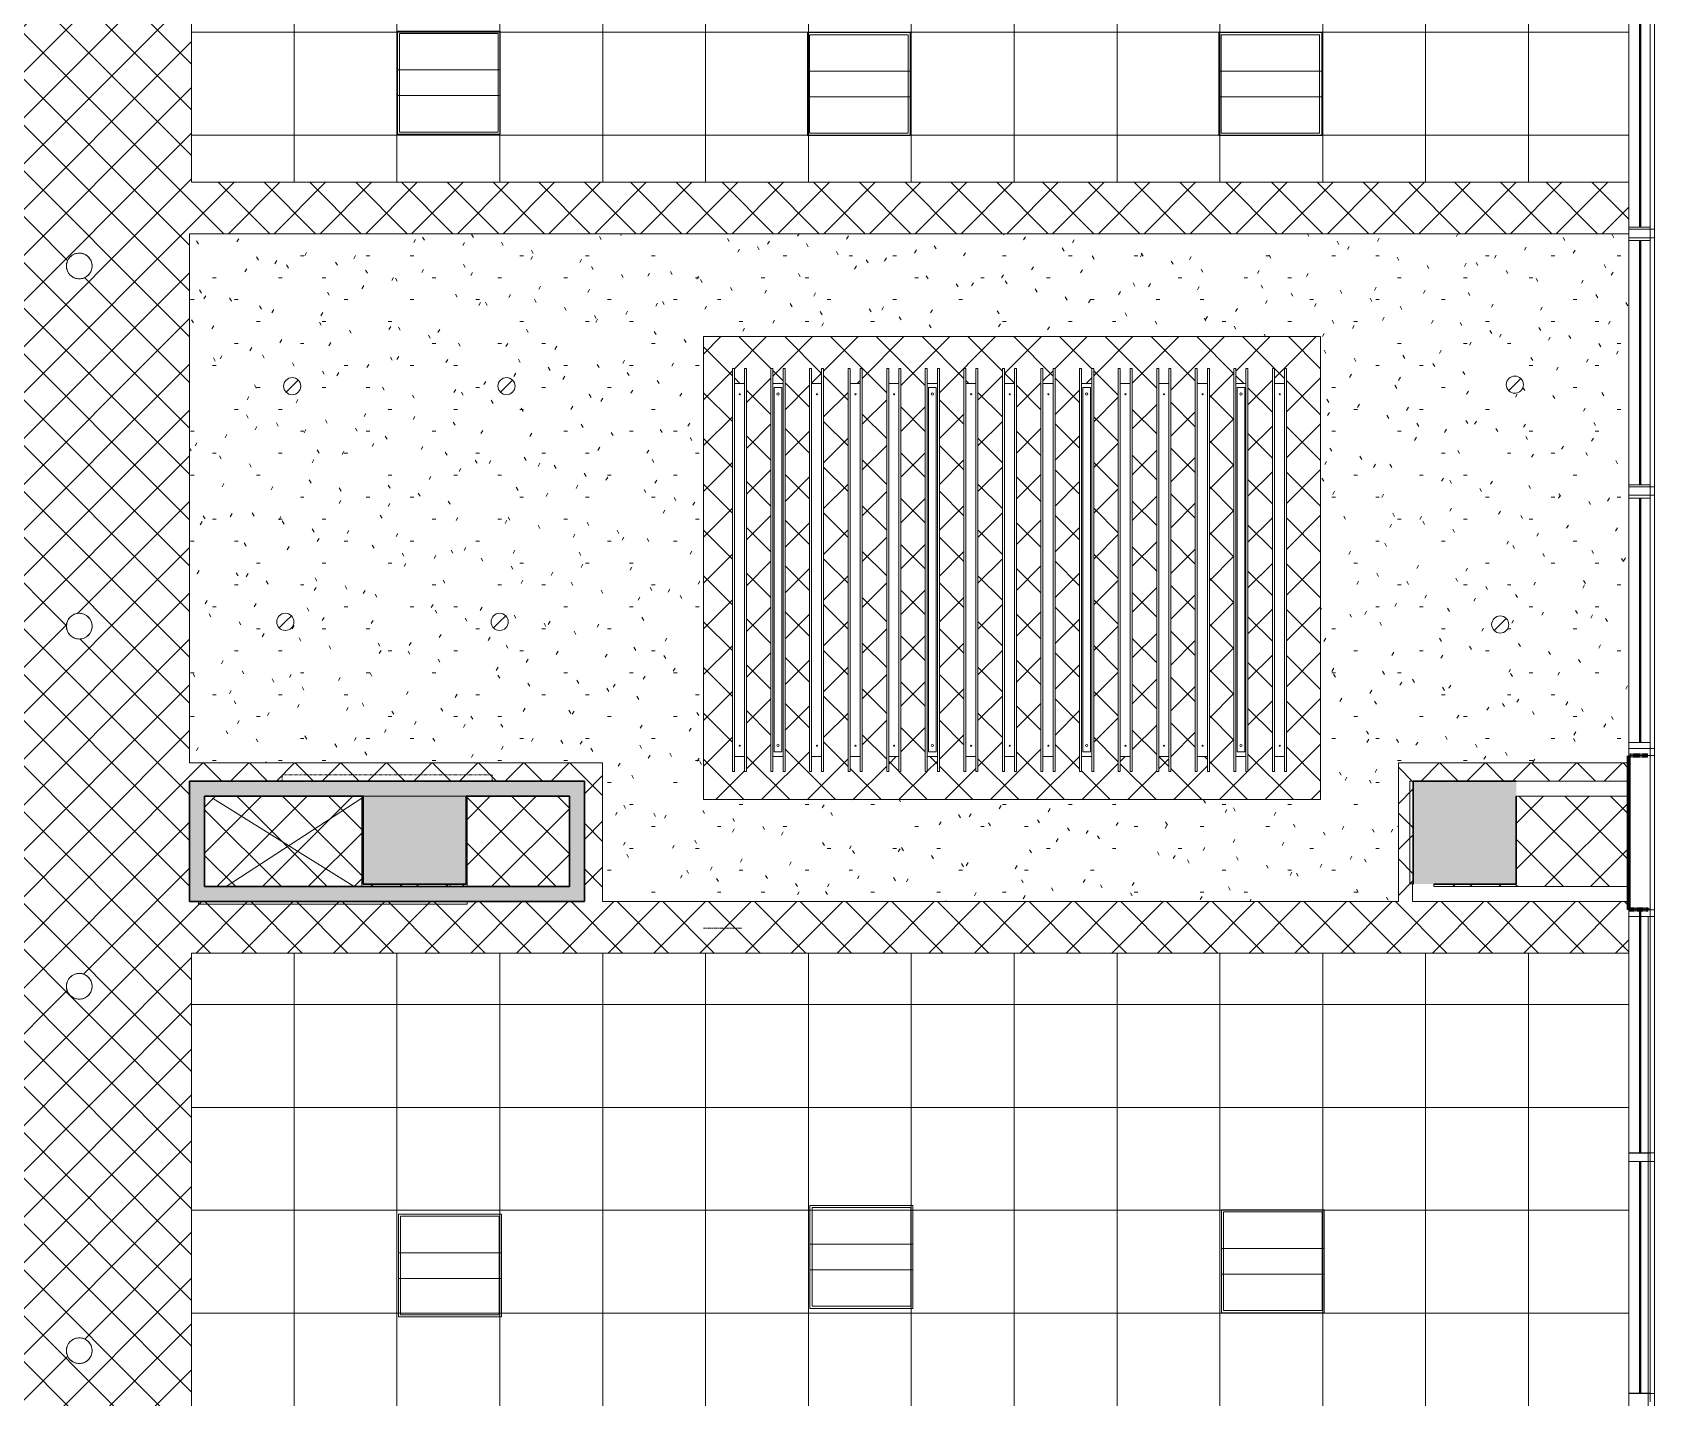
# Model space of a CAD drawing. Header units: inches. Extents: x 1220 to 2139, y 655 to 1865.
# Drawn here: x 1760.2 to 2138.7, y 1075.1 to 1393.5 of the extents above; entities that cross this region are included whole.
import ezdxf

# ---------------------------------------------------------------- set-up
doc = ezdxf.new("R2010")
doc.units = ezdxf.units.IN
doc.header["$MEASUREMENT"] = 0
for name, pattern in [('Dash', [0.25, 0.125, -0.125]), ('Dash 1_16_', [0.125, 0.0625, -0.0625]), ('IMPORT-Dash 1_8_ _2_', [0.3, 0.1875, -0.1125]), ('IMPORT-Double Dash 3_8_', [1, 0.375, -0.125, 0.125, -0.125, 0.125, -0.125])]:
    doc.linetypes.add(name, pattern=pattern)
for name, color, linetype, lineweight in [('A-CLNG', 13, 'Continuous', 18), ('A-CLNG-PATT', 13, 'Continuous', 18), ('A-DETL', 90, 'Continuous', 9), ('A-DETL-GENF', 92, 'Continuous', 9), ('A-GLAZ', 151, 'Continuous', 18), ('A-WALL', 113, 'Continuous', 9), ('A-WALL-PATT', 111, 'Continuous', 18), ('basebuilding_dwg', 8, 'Continuous', 9), ('E-LITE-EQPM', 33, 'Continuous', 9), ('I-WALL', 2, 'Continuous', 18), ('Q-SPCQ', 91, 'Continuous', 9), ('Q-SPCQ-HDLN', 91, 'Dash', 9), ('S-COLS', 7, 'Continuous', 9)]:
    doc.layers.add(name, color=color, linetype=linetype, lineweight=lineweight)

# ---------------------------------------------------------------- blocks, each defined once
blk = doc.blocks.new('basebuilding_dwg_Concrete-Rectangular-Column - 2_ X 2_-2452982-GROSS BLDG AREA - LEVEL 6-4771484-FIRST FLOOR RCP')
at = {"layer": 'S-COLS', "flags": 128}
blk.add_lwpolyline([(12, 12), (-12, 12), (-12, -12), (-11.22, -12)], dxfattribs=at)
blk = doc.blocks.new('basebuilding_dwg-4266169-FIRST FLOOR RCP')
at = {"lineweight": 9}
for p, q in [((2132.67, 1829.36), (2132.67, 696.9)), ((2132.66, 1347.66), (2138.66, 1347.66)), ((2132.66, 1345.66), (2138.66, 1345.66)), ((2132.66, 1287.58), (2138.66, 1287.58)), ((2132.66, 1285.58), (2138.66, 1285.58)), ((2132.66, 1224.87), (2138.66, 1224.87)), ((1837.09, 1218.92), (1837.09, 1218.88)), ((1861.61, 1218.9), (1837.61, 1218.9)), ((1835.26, 1194.28), (1802.24, 1214.92)), ((1837.09, 1214.92), (1805.41, 1194.28)), ((1837.09, 1215.38), (1837.09, 1194.28)), ((1861.61, 1194.9), (1861.61, 1215.38)), ((1861.67, 1194.28), (1861.67, 1215.38)), ((1857.67, 1194.88), (1857.67, 1194.28)), ((1861.39, 1194.9), (1861.61, 1194.9)), ((1861.67, 1190.17), (1861.67, 1190.78)), ((2132.66, 1188.87), (2138.66, 1188.87)), ((2132.66, 1187.31), (2138.66, 1187.31)), ((2137.16, 1187.31), (2137.16, 794.5)), ((2138.66, 1132.19), (2132.66, 1132.19)), ((2138.66, 1130.19), (2132.66, 1130.19)), ((2138.66, 1076.08), (2132.66, 1076.08))]:
    blk.add_line(p, q, dxfattribs=at)
at = {"color": 10, "linetype": 'IMPORT-Dash 1_8_ _2_', "lineweight": 106}
blk.add_line((2132.68, 1224.92), (2137.17, 1224.92), dxfattribs=at)
at = {"lineweight": 9, "flags": 128}
for points in [[(2032.67, 1865.36), (2138.67, 1865.36), (2138.67, 1767.23), (2138.67, 1226.48)], [(2132.66, 756.87), (2138.66, 756.87), (2138.66, 794.5), (2138.66, 1187.31), (2138.66, 1226.5), (2132.66, 1226.5)], [(1798.96, 1190.78), (1798.96, 1190.17), (1861.67, 1190.17)]]:
    blk.add_lwpolyline(points, dxfattribs=at)
at = {"color": 10, "linetype": 'IMPORT-Dash 1_8_ _2_', "lineweight": 106, "flags": 128}
for points in [[(2137.17, 1188.92), (2132.67, 1188.92), (2132.67, 1224.87)], [(2137.17, 1188.87), (2132.67, 1188.87), (2132.67, 1224.87), (2137.17, 1224.87)]]:
    blk.add_lwpolyline(points, dxfattribs=at)
blk.add_blockref('basebuilding_dwg_Concrete-Rectangular-Column - 2_ X 2_-2452982-GROSS BLDG AREA - LEVEL 6-4771484-FIRST FLOOR RCP', (2093.61, 1206.9))
blk = doc.blocks.new('Frameless opening with glazing - 58_ x 84_-4768084-FIRST FLOOR RCP')
at = {"layer": 'A-GLAZ', "lineweight": 40}
blk.add_line((-30, 0.125), (27, 0.125), dxfattribs=at)
blk = doc.blocks.new('Frameless opening with glazing - 58_ x 84_ 2-4768495-FIRST FLOOR RCP')
at = {"layer": 'A-GLAZ', "lineweight": 40}
blk.add_line((-28.5, 0.125), (25.5, 0.125), dxfattribs=at)
blk = doc.blocks.new('Kirei - H-Baffle - Kirei USA - H-Baffle - 94_-4964525-FIRST FLOOR RCP')
at = {"layer": 'Q-SPCQ'}
for p, q in [((47, 1.72), (-47, 1.72)), ((-47, 1.72), (-47, 1.25)), ((-47, 1.25), (47, 1.25)), ((-43.5, 1.25), (-43.5, -1.11)), ((43.5, -1.11), (43.5, 1.25)), ((47, 1.72), (47, 1.25)), ((47, -1.11), (-47, -1.11)), ((-47, -1.11), (-47, -1.58)), ((-47, -1.58), (47, -1.58)), ((47, -1.11), (47, -1.58))]:
    blk.add_line(p, q, dxfattribs=at)
for centre, start, end in [((-41, 0), 0, 180), ((41, 0), 0, 180), ((-41, 0), 180, 360), ((41, 0), 180, 360)]:
    blk.add_arc(centre, 0.125, start, end, dxfattribs=at)
blk = doc.blocks.new('Kirei - H-Baffle - Kirei USA - H-Baffle - 94_-V1-FIRST FLOOR RCP')
at = {"layer": 'Q-SPCQ'}
for p, q in [((47, 1.72), (-47, 1.72)), ((-47, 1.72), (-47, 1.25)), ((-47, 1.25), (47, 1.25)), ((-43.5, 1.25), (-43.5, -1.11)), ((43.5, -1.11), (43.5, 1.25)), ((47, 1.72), (47, 1.25)), ((47, -1.11), (-47, -1.11)), ((-47, -1.11), (-47, -1.58)), ((-47, -1.58), (47, -1.58)), ((47, -1.11), (47, -1.58))]:
    blk.add_line(p, q, dxfattribs=at)
blk = doc.blocks.new('L-Pendant-Axis-Sculpt-Direct_Indirect - SCDI-F-7-4970395-FIRST FLOOR RCP')
at = {"layer": 'A-DETL-GENF'}
for p, q in [((-42.5, -0.875), (-42.5, 0.875)), ((-42.5, 0.875), (42.5, 0.875)), ((42.5, 0.875), (-42.5, 0.875)), ((-42.5, 0.875), (-42.5, -0.875)), ((42.5, 0.875), (42.5, -0.875)), ((42.5, -0.875), (42.5, 0.875)), ((42.5, -0.875), (-42.5, -0.875)), ((-42.5, -0.875), (42.5, -0.875))]:
    blk.add_line(p, q, dxfattribs=at)
for centre in [(-41, 0), (41, 0)]:
    blk.add_circle(centre, 0.25, dxfattribs=at)
blk = doc.blocks.new('Can_Pendant_1834 _1_ - Can_Pendant_1834 _1_-5003356-FIRST FLOOR RCP')
at = {"layer": 'E-LITE-EQPM'}
for centre, start, end in [((0, 0), 0, 180), ((0, 0), 180, 360), ((0.02, 0), 161.6955, 174.8571), ((0.02, 0), 139.36, 153.567), ((0.02, 0), 115.948, 132.0868), ((0.02, 0), 91.023, 109.6857), ((0.02, 0), 69.6284, 90), ((0.02, 0), 23.5097, 66.0053), ((0.02, 0), 0, 21.7528), ((0.02, 0), 338.2472, 360), ((0.02, 0), 185.1429, 198.3045), ((0.02, 0), 206.433, 220.64), ((0.02, 0), 227.9132, 244.052), ((0.02, 0), 250.3143, 268.977), ((0.02, 0), 270, 290.3716), ((0.02, 0), 293.9947, 336.4903)]:
    blk.add_arc(centre, 3, start, end, dxfattribs=at)
blk = doc.blocks.new('Can_Pendant_1834 _1_ - Can_Pendant_1834 _1_-V2-FIRST FLOOR RCP')
at = {"layer": 'E-LITE-EQPM'}
for centre, start, end in [((0, 0), 0, 180), ((0, 0), 180, 360), ((0.02, 0), 161.6955, 174.8571), ((0.02, 0), 139.36, 153.567), ((0.02, 0), 115.948, 132.0868), ((0.02, 0), 91.023, 109.6857), ((0.02, 0), 69.6284, 90), ((0.02, 0), 23.5097, 66.0053), ((0.02, 0), 0, 21.7528), ((0.02, 0), 338.2472, 360), ((0.02, 0), 185.1774, 198.3045), ((0.02, 0), 206.433, 220.64), ((0.02, 0), 227.9132, 244.052), ((0.02, 0), 250.3143, 268.977), ((0.02, 0), 270, 290.3716), ((0.02, 0), 293.9947, 336.4903)]:
    blk.add_arc(centre, 3, start, end, dxfattribs=at)
blk = doc.blocks.new('Downlight - Recessed Can - 4_ Incandescent - 120V-5010739-FIRST FLOOR RCP')
at = {"layer": 'E-LITE-EQPM'}
for q in [(-1.41, -1.41), (1.41, 1.41)]:
    blk.add_line((0, 0), q, dxfattribs=at)
for start, end in [(360, 180), (0, 180), (180, 360), (180, 360)]:
    blk.add_arc((0, 0), 2, start, end, dxfattribs=at)
blk = doc.blocks.new('A-Flat_Screen_TV-generic - A-Flat_Screen_TV-generic-4364414-FIRST FLOOR RCP')
at = {"layer": 'Q-SPCQ-HDLN'}
for p, q in [((-24.5, 3.25), (-24.5, 1.75)), ((24.5, 3.25), (-24.5, 3.25)), ((24.5, 1.75), (24.5, 3.25))]:
    blk.add_line(p, q, dxfattribs=at)
blk = doc.blocks.new('L-Ceiling Light - Linear Box - 2_x2_-4852770-FIRST FLOOR RCP')
at = {"layer": 'E-LITE-EQPM'}
for p, q in [((-12, -12), (-12, 12)), ((-12, 12), (12, 12)), ((-12, -12), (-12, 12)), ((-12, 12), (12, 12)), ((-11.5, -11.5), (-11.5, 11.5)), ((-11.5, 11.5), (11.5, 11.5)), ((11.5, 11.5), (-11.5, 11.5)), ((-11.5, 11.5), (-11.5, -11.5)), ((11.5, 11.5), (11.5, -11.5)), ((11.5, -11.5), (11.5, 11.5)), ((12, 12), (12, -12)), ((12, 12), (12, -12)), ((-12, 3), (12, 3)), ((-12, -3), (12, -3)), ((12, -12), (-12, -12)), ((12, -12), (-12, -12)), ((11.5, -11.5), (-11.5, -11.5)), ((-11.5, -11.5), (11.5, -11.5))]:
    blk.add_line(p, q, dxfattribs=at)

msp = doc.modelspace()

# ---------------------------------------------------------------- hatches: boundary and pattern name
at = {"layer": 'A-CLNG-PATT'}
h = msp.add_hatch(dxfattribs=at)
h.set_pattern_fill('FP_1', color=256, style=0, pattern_type=2)
h.set_pattern_definition([(45, (0, 0), (-5.341485, 5.341485), []), (135, (0, 0), (-5.341485, -5.341485), [])])
h.paths.add_polyline_path([(1697.61, 696.9), (1796.74, 696.9), (1796.74, 762.08), (1796.87, 762.08), (1796.87, 788.58), (1846.49, 788.58), (1846.49, 848.08), (1798.62, 848.08), (1798.62, 851.58), (2132.67, 851.58), (2132.67, 863.58), (1797.36, 863.58), (1797.36, 1178.78), (2132.67, 1178.78), (2132.67, 1190.78), (2082.17, 1190.78), (2082.17, 1194.88), (2082.39, 1194.88), (2082.39, 1218.88), (2132.67, 1218.88), (2132.67, 1223.13), (2078.92, 1223.13), (2078.92, 1190.78), (1893.24, 1190.78), (1893.24, 1223.13), (1796.87, 1223.13), (1796.87, 1346.58), (2132.67, 1346.58), (2132.67, 1358.58), (1797.36, 1358.58), (1797.36, 1695.15), (2132.67, 1695.15), (2132.67, 1705.65), (2099.17, 1705.65), (2099.17, 1707.15), (1861.89, 1707.15), (1861.89, 1706.15), (1848.89, 1706.15), (1848.89, 1707.15), (1743.11, 1707.15), (1743.11, 1283.69), (1383.36, 1283.69), (1383.36, 1231.38), (1752.3, 1231.38), (1752.3, 1103.15), (1743.3, 1103.15), (1743.3, 761.15), (1618.67, 761.15), (1618.67, 696.9), (1667.75, 696.9)], flags=0)
h.paths.add_polyline_path([(1855.84, 696.9), (1858.49, 696.9), (1858.49, 758.58), (1800.24, 758.58), (1800.24, 696.9), (1846.87, 696.9)], flags=0)
h.paths.add_polyline_path([(2132.67, 696.9), (2132.67, 848.08), (2132.37, 848.08), (2132.37, 696.9)], flags=0)
h.paths.add_polyline_path([(1771.14, 725.46), (1771.11, 725.47), (1770.39, 725.56), (1770.16, 725.66), (1770, 725.69), (1769.86, 725.78), (1769.66, 725.86), (1769.02, 726.34), (1768.9, 726.52), (1768.56, 726.96), (1768.49, 727.13), (1768.37, 727.31), (1768.33, 727.52), (1768.26, 727.68), (1768.16, 728.55), (1768.2, 728.73), (1768.26, 729.24), (1768.33, 729.4), (1768.37, 729.61), (1768.49, 729.79), (1768.56, 729.96), (1769.05, 730.6), (1769.16, 730.67), (1769.66, 731.06), (1769.86, 731.14), (1770, 731.23), (1770.16, 731.26), (1770.39, 731.36), (1771.16, 731.46), (1771.94, 731.36), (1772.66, 731.06), (1773.28, 730.58), (1773.76, 729.96), (1774.06, 729.24), (1774.16, 728.46), (1774.06, 727.68), (1773.76, 726.96), (1773.27, 726.33), (1772.66, 725.86), (1771.94, 725.56), (1771.15, 725.46)], flags=0)
h.paths.add_polyline_path([(1823.93, 725.46), (1823.15, 725.56), (1822.93, 725.66), (1822.76, 725.69), (1822.62, 725.78), (1822.43, 725.86), (1821.79, 726.34), (1821.67, 726.52), (1821.33, 726.96), (1821.26, 727.13), (1821.14, 727.31), (1821.1, 727.52), (1821.03, 727.68), (1820.93, 728.55), (1820.96, 728.73), (1821.03, 729.24), (1821.1, 729.4), (1821.14, 729.61), (1821.26, 729.79), (1821.33, 729.96), (1821.81, 730.6), (1821.93, 730.67), (1822.43, 731.06), (1822.62, 731.14), (1822.76, 731.23), (1822.93, 731.26), (1823.15, 731.36), (1823.93, 731.46), (1824.71, 731.36), (1825.43, 731.06), (1826.05, 730.58), (1826.53, 729.96), (1826.83, 729.24), (1826.93, 728.46), (1826.83, 727.68), (1826.53, 726.96), (1826.03, 726.33), (1825.43, 725.86), (1824.71, 725.56), (1824.48, 725.53)], flags=0)
h.paths.add_polyline_path([(1675.76, 725.46), (1674.99, 725.56), (1674.76, 725.66), (1674.56, 725.71), (1674.46, 725.78), (1674.26, 725.86), (1673.62, 726.34), (1673.5, 726.52), (1673.16, 726.96), (1673.09, 727.13), (1672.97, 727.31), (1672.93, 727.52), (1672.86, 727.68), (1672.76, 728.55), (1672.8, 728.73), (1672.86, 729.24), (1672.93, 729.4), (1672.97, 729.61), (1673.09, 729.79), (1673.16, 729.96), (1673.65, 730.6), (1673.76, 730.67), (1674.26, 731.06), (1674.46, 731.14), (1674.6, 731.23), (1674.76, 731.26), (1674.99, 731.36), (1675.76, 731.46), (1676.54, 731.36), (1677.26, 731.06), (1677.88, 730.58), (1678.36, 729.96), (1678.66, 729.24), (1678.76, 728.46), (1678.66, 727.68), (1678.36, 726.96), (1677.87, 726.33), (1677.26, 725.86), (1676.54, 725.56)], flags=0)
h.paths.add_polyline_path([(1825.16, 817.46), (1824.39, 817.56), (1824.16, 817.66), (1824, 817.69), (1823.86, 817.78), (1823.66, 817.86), (1823.02, 818.34), (1822.9, 818.52), (1822.56, 818.96), (1822.49, 819.13), (1822.37, 819.31), (1822.33, 819.52), (1822.26, 819.68), (1822.16, 820.55), (1822.2, 820.73), (1822.26, 821.24), (1822.33, 821.4), (1822.38, 821.62), (1822.49, 821.79), (1822.56, 821.96), (1823.05, 822.6), (1823.16, 822.67), (1823.66, 823.06), (1823.86, 823.14), (1824, 823.23), (1824.16, 823.26), (1824.39, 823.36), (1825.16, 823.46), (1825.94, 823.36), (1826.66, 823.06), (1827.28, 822.58), (1827.76, 821.96), (1828.06, 821.24), (1828.16, 820.46), (1828.06, 819.68), (1827.76, 818.96), (1827.27, 818.33), (1826.66, 817.86), (1825.94, 817.56)], flags=0)
h.paths.add_polyline_path([(1771.14, 817.46), (1771.11, 817.47), (1770.39, 817.56), (1770.16, 817.66), (1770, 817.69), (1769.86, 817.78), (1769.66, 817.86), (1769.02, 818.34), (1768.9, 818.52), (1768.56, 818.96), (1768.49, 819.13), (1768.37, 819.31), (1768.33, 819.52), (1768.26, 819.68), (1768.16, 820.55), (1768.2, 820.73), (1768.26, 821.24), (1768.33, 821.4), (1768.38, 821.62), (1768.49, 821.79), (1768.56, 821.96), (1769.05, 822.6), (1769.16, 822.67), (1769.66, 823.06), (1769.86, 823.14), (1770, 823.23), (1770.16, 823.26), (1770.39, 823.36), (1771.16, 823.46), (1771.94, 823.36), (1772.66, 823.06), (1773.28, 822.58), (1773.76, 821.96), (1774.06, 821.24), (1774.16, 820.46), (1774.06, 819.68), (1773.76, 818.96), (1773.27, 818.33), (1772.66, 817.86), (1771.94, 817.56), (1771.15, 817.46)], flags=0)
h.paths.add_polyline_path([(1771.16, 913.46), (1770.39, 913.56), (1770.16, 913.66), (1770, 913.69), (1769.86, 913.78), (1769.66, 913.86), (1769.02, 914.34), (1768.9, 914.52), (1768.56, 914.96), (1768.49, 915.13), (1768.37, 915.31), (1768.33, 915.52), (1768.26, 915.68), (1768.16, 916.55), (1768.2, 916.73), (1768.26, 917.24), (1768.33, 917.4), (1768.37, 917.61), (1768.49, 917.79), (1768.56, 917.96), (1769.05, 918.6), (1769.16, 918.67), (1769.66, 919.06), (1769.86, 919.14), (1770, 919.23), (1770.16, 919.26), (1770.39, 919.36), (1771.21, 919.45), (1771.94, 919.36), (1772.66, 919.06), (1773.28, 918.58), (1773.76, 917.96), (1774.06, 917.24), (1774.16, 916.46), (1774.06, 915.68), (1773.76, 914.96), (1773.27, 914.33), (1772.66, 913.86), (1771.94, 913.56)], flags=0)
h.paths.add_polyline_path([(1771.14, 999.04), (1771.11, 999.04), (1770.39, 999.14), (1770.16, 999.23), (1770, 999.26), (1769.86, 999.36), (1769.66, 999.44), (1769.02, 999.91), (1768.9, 1000.09), (1768.56, 1000.54), (1768.49, 1000.71), (1768.37, 1000.89), (1768.33, 1001.1), (1768.26, 1001.26), (1768.16, 1002.13), (1768.2, 1002.3), (1768.26, 1002.81), (1768.33, 1002.97), (1768.37, 1003.18), (1768.49, 1003.36), (1768.56, 1003.54), (1769.05, 1004.17), (1769.16, 1004.25), (1769.66, 1004.63), (1769.86, 1004.71), (1770, 1004.81), (1770.16, 1004.84), (1770.39, 1004.93), (1771.16, 1005.04), (1771.94, 1004.93), (1772.66, 1004.63), (1773.28, 1004.16), (1773.76, 1003.54), (1774.06, 1002.81), (1774.16, 1002.04), (1774.06, 1001.26), (1773.76, 1000.54), (1773.27, 999.9), (1772.66, 999.44), (1771.94, 999.14), (1771.15, 999.04)], flags=0)
h.paths.add_polyline_path([(1771.16, 1083.04), (1770.39, 1083.14), (1770.16, 1083.23), (1770, 1083.26), (1769.86, 1083.36), (1769.66, 1083.44), (1769.02, 1083.91), (1768.9, 1084.09), (1768.56, 1084.54), (1768.49, 1084.71), (1768.37, 1084.89), (1768.33, 1085.1), (1768.26, 1085.26), (1768.16, 1086.13), (1768.2, 1086.3), (1768.26, 1086.81), (1768.33, 1086.97), (1768.37, 1087.18), (1768.49, 1087.36), (1768.56, 1087.54), (1769.05, 1088.17), (1769.16, 1088.25), (1769.66, 1088.63), (1769.86, 1088.71), (1770, 1088.81), (1770.16, 1088.84), (1770.39, 1088.93), (1771.16, 1089.04), (1771.94, 1088.93), (1772.66, 1088.63), (1773.28, 1088.16), (1773.76, 1087.54), (1774.06, 1086.81), (1774.16, 1086.04), (1774.06, 1085.26), (1773.76, 1084.54), (1773.27, 1083.9), (1772.66, 1083.44), (1771.94, 1083.14)], flags=0)
h.paths.add_polyline_path([(1665.62, 1103.65), (1738.67, 1103.65), (1738.67, 1103.71), (1618.67, 1103.71), (1618.67, 1103.65), (1665.21, 1103.65)], flags=0)
h.paths.add_polyline_path([(1771.14, 1168.04), (1771.11, 1168.04), (1770.39, 1168.14), (1770.16, 1168.23), (1770, 1168.26), (1769.86, 1168.36), (1769.66, 1168.44), (1769.02, 1168.91), (1768.9, 1169.09), (1768.56, 1169.54), (1768.49, 1169.71), (1768.37, 1169.89), (1768.33, 1170.1), (1768.26, 1170.26), (1768.16, 1171.13), (1768.2, 1171.3), (1768.26, 1171.81), (1768.33, 1171.97), (1768.37, 1172.18), (1768.49, 1172.36), (1768.56, 1172.54), (1769.05, 1173.17), (1769.16, 1173.25), (1769.66, 1173.63), (1769.86, 1173.71), (1770.04, 1173.82), (1770.16, 1173.84), (1770.39, 1173.93), (1771.16, 1174.04), (1771.94, 1173.93), (1772.66, 1173.63), (1773.28, 1173.16), (1773.76, 1172.54), (1774.06, 1171.81), (1774.16, 1171.04), (1774.06, 1170.26), (1773.76, 1169.54), (1773.27, 1168.9), (1772.66, 1168.44), (1771.94, 1168.14), (1771.15, 1168.04)], flags=0)
h.paths.add_polyline_path([(1797.36, 1190.78), (1796.87, 1190.78), (1796.87, 1218.88), (1888.99, 1218.88), (1888.99, 1190.78), (1800.37, 1190.78)], flags=0)
h.paths.add_polyline_path([(2087.29, 1194.28), (2132.67, 1194.28), (2132.67, 1215.38), (2106.39, 1215.38), (2106.39, 1194.88), (2087.17, 1194.88), (2087.17, 1194.28)], flags=0)
h.paths.add_polyline_path([(1817.02, 1194.28), (1885.49, 1194.28), (1885.49, 1215.38), (1861.39, 1215.38), (1861.39, 1194.88), (1837.39, 1194.88), (1837.39, 1215.38), (1800.37, 1215.38), (1800.37, 1194.28)], flags=0)
h.paths.add_polyline_path([(1980.35, 1214.58), (2060.77, 1214.58), (2060.77, 1322.58), (1916.77, 1322.58), (1916.77, 1214.58), (1977.99, 1214.58)], flags=0)
h.paths.add_polyline_path([(1995.99, 1221.15), (1995.52, 1221.15), (1995.52, 1315.15), (1995.99, 1315.15), (1995.99, 1311.65), (1998.35, 1311.65), (1998.35, 1315.15), (1998.82, 1315.15), (1998.82, 1221.15), (1998.35, 1221.15), (1998.35, 1224.65), (1995.99, 1224.65)], flags=0)
h.paths.add_polyline_path([(2022.99, 1221.15), (2022.52, 1221.15), (2022.52, 1315.15), (2022.99, 1315.15), (2022.99, 1311.65), (2025.35, 1311.65), (2025.35, 1315.15), (2025.82, 1315.15), (2025.82, 1221.15), (2025.35, 1221.15), (2025.35, 1224.65), (2022.99, 1224.65)], flags=0)
h.paths.add_polyline_path([(1989.35, 1221.15), (1989.35, 1224.65), (1986.99, 1224.65), (1986.99, 1221.15), (1986.52, 1221.15), (1986.52, 1315.15), (1986.99, 1315.15), (1986.99, 1311.65), (1989.35, 1311.65), (1989.35, 1315.15), (1989.82, 1315.15), (1989.82, 1221.15)], flags=0)
h.paths.add_polyline_path([(2040.52, 1221.15), (2040.52, 1315.15), (2040.99, 1315.15), (2040.99, 1311.65), (2043.35, 1311.65), (2043.35, 1315.15), (2043.82, 1315.15), (2043.82, 1221.15), (2043.35, 1221.15), (2043.35, 1224.65), (2040.99, 1224.65), (2040.99, 1221.15)], flags=0)
h.paths.add_polyline_path([(2013.52, 1221.15), (2013.52, 1315.15), (2013.99, 1315.15), (2013.99, 1311.65), (2016.35, 1311.65), (2016.35, 1315.15), (2016.82, 1315.15), (2016.82, 1221.15), (2016.35, 1221.15), (2016.35, 1224.65), (2013.99, 1224.65), (2013.99, 1221.15)], flags=0)
h.paths.add_polyline_path([(1977.99, 1221.15), (1977.52, 1221.15), (1977.52, 1315.15), (1977.99, 1315.15), (1977.99, 1311.65), (1980.35, 1311.65), (1980.35, 1315.15), (1980.82, 1315.15), (1980.82, 1221.15), (1980.35, 1221.15), (1980.35, 1224.65), (1977.99, 1224.65)], flags=0)
h.paths.add_polyline_path([(2049.52, 1221.15), (2049.52, 1315.15), (2049.99, 1315.15), (2049.99, 1311.65), (2052.35, 1311.65), (2052.35, 1315.15), (2052.82, 1315.15), (2052.82, 1221.15), (2052.35, 1221.15), (2052.35, 1224.65), (2049.99, 1224.65), (2049.99, 1221.15)], flags=0)
h.paths.add_polyline_path([(1941.52, 1221.15), (1941.52, 1315.15), (1941.99, 1315.15), (1941.99, 1311.65), (1944.35, 1311.65), (1944.35, 1315.15), (1944.82, 1315.15), (1944.82, 1221.15), (1944.35, 1221.15), (1944.35, 1224.65), (1941.99, 1224.65), (1941.99, 1221.15)], flags=0)
h.paths.add_polyline_path([(1959.52, 1221.15), (1959.52, 1315.15), (1959.99, 1315.15), (1959.99, 1311.65), (1962.35, 1311.65), (1962.35, 1315.15), (1962.82, 1315.15), (1962.82, 1221.15), (1962.35, 1221.15), (1962.35, 1224.65), (1959.99, 1224.65), (1959.99, 1221.15)], flags=0)
h.paths.add_polyline_path([(1971.35, 1221.15), (1971.35, 1224.65), (1968.99, 1224.65), (1968.99, 1221.15), (1968.52, 1221.15), (1968.52, 1315.15), (1968.99, 1315.15), (1968.99, 1311.65), (1971.35, 1311.65), (1971.35, 1315.15), (1971.82, 1315.15), (1971.82, 1221.15)], flags=0)
h.paths.add_polyline_path([(2004.52, 1221.15), (2004.52, 1315.15), (2004.99, 1315.15), (2004.99, 1311.65), (2007.35, 1311.65), (2007.35, 1315.15), (2007.82, 1315.15), (2007.82, 1221.15), (2007.35, 1221.15), (2007.35, 1224.65), (2004.99, 1224.65), (2004.99, 1221.15)], flags=0)
h.paths.add_polyline_path([(2034.35, 1221.15), (2034.35, 1224.65), (2031.99, 1224.65), (2031.99, 1221.15), (2031.52, 1221.15), (2031.52, 1315.15), (2031.99, 1315.15), (2031.99, 1311.65), (2034.35, 1311.65), (2034.35, 1315.15), (2034.82, 1315.15), (2034.82, 1221.15)], flags=0)
h.paths.add_polyline_path([(1950.52, 1221.15), (1950.52, 1315.15), (1950.99, 1315.15), (1950.99, 1311.65), (1953.35, 1311.65), (1953.35, 1315.15), (1953.82, 1315.15), (1953.82, 1221.15), (1953.35, 1221.15), (1953.35, 1224.65), (1950.99, 1224.65), (1950.99, 1221.15)], flags=0)
h.paths.add_polyline_path([(1932.52, 1221.15), (1932.52, 1315.15), (1932.99, 1315.15), (1932.99, 1311.65), (1935.35, 1311.65), (1935.35, 1315.15), (1935.82, 1315.15), (1935.82, 1221.15), (1935.35, 1221.15), (1935.35, 1224.65), (1932.99, 1224.65), (1932.99, 1221.15)], flags=0)
h.paths.add_polyline_path([(1923.52, 1221.15), (1923.52, 1315.15), (1923.99, 1315.15), (1923.99, 1311.65), (1926.35, 1311.65), (1926.35, 1315.15), (1926.82, 1315.15), (1926.82, 1221.15), (1926.35, 1221.15), (1926.35, 1224.65), (1923.99, 1224.65), (1923.99, 1221.15)], flags=0)
h.paths.add_polyline_path([(1771.16, 1252.04), (1770.39, 1252.14), (1770.16, 1252.23), (1770, 1252.26), (1769.86, 1252.36), (1769.66, 1252.44), (1769.02, 1252.91), (1768.9, 1253.09), (1768.56, 1253.54), (1768.49, 1253.71), (1768.37, 1253.89), (1768.33, 1254.1), (1768.26, 1254.26), (1768.16, 1255.13), (1768.2, 1255.3), (1768.26, 1255.81), (1768.33, 1255.97), (1768.37, 1256.18), (1768.49, 1256.36), (1768.56, 1256.54), (1769.05, 1257.17), (1769.16, 1257.25), (1769.66, 1257.63), (1769.86, 1257.71), (1770, 1257.81), (1770.16, 1257.84), (1770.39, 1257.93), (1771.16, 1258.04), (1771.94, 1257.93), (1772.66, 1257.63), (1773.28, 1257.16), (1773.76, 1256.54), (1774.06, 1255.81), (1774.16, 1255.04), (1774.06, 1254.26), (1773.76, 1253.54), (1773.27, 1252.9), (1772.66, 1252.44), (1771.94, 1252.14), (1771.51, 1252.08)], flags=0)
h.paths.add_polyline_path([(1547.52, 1253.04), (1547.48, 1253.04), (1546.76, 1253.14), (1546.54, 1253.23), (1546.37, 1253.26), (1546.23, 1253.36), (1546.04, 1253.44), (1545.4, 1253.91), (1545.28, 1254.09), (1544.94, 1254.54), (1544.87, 1254.71), (1544.75, 1254.89), (1544.71, 1255.1), (1544.64, 1255.26), (1544.54, 1256.13), (1544.57, 1256.3), (1544.64, 1256.81), (1544.71, 1256.97), (1544.75, 1257.18), (1544.87, 1257.36), (1544.94, 1257.54), (1545.42, 1258.17), (1545.54, 1258.25), (1546.04, 1258.63), (1546.23, 1258.71), (1546.37, 1258.81), (1546.54, 1258.84), (1546.76, 1258.93), (1547.54, 1259.04), (1548.35, 1258.92), (1549.04, 1258.63), (1549.66, 1258.16), (1550.14, 1257.54), (1550.44, 1256.81), (1550.54, 1256.04), (1550.44, 1255.26), (1550.14, 1254.54), (1549.64, 1253.9), (1549.04, 1253.44), (1548.31, 1253.14), (1547.53, 1253.04)], flags=0)
h.paths.add_polyline_path([(1661.54, 1253.04), (1660.76, 1253.14), (1660.54, 1253.23), (1660.37, 1253.26), (1660.23, 1253.36), (1660.04, 1253.44), (1659.4, 1253.91), (1659.28, 1254.09), (1658.94, 1254.54), (1658.87, 1254.71), (1658.75, 1254.89), (1658.71, 1255.1), (1658.64, 1255.26), (1658.54, 1256.13), (1658.57, 1256.3), (1658.64, 1256.81), (1658.71, 1256.97), (1658.75, 1257.18), (1658.87, 1257.36), (1658.94, 1257.54), (1659.42, 1258.17), (1659.54, 1258.25), (1660.04, 1258.63), (1660.29, 1258.75), (1660.37, 1258.81), (1660.54, 1258.84), (1660.76, 1258.93), (1661.54, 1259.04), (1662.31, 1258.93), (1663.04, 1258.63), (1663.66, 1258.16), (1664.14, 1257.54), (1664.44, 1256.81), (1664.54, 1256.04), (1664.44, 1255.26), (1664.14, 1254.54), (1663.64, 1253.9), (1663.04, 1253.44), (1662.31, 1253.14)], flags=0)
h.paths.add_polyline_path([(1441.54, 1253.04), (1440.76, 1253.14), (1440.54, 1253.23), (1440.37, 1253.26), (1440.23, 1253.36), (1440.04, 1253.44), (1439.4, 1253.91), (1439.28, 1254.09), (1438.94, 1254.54), (1438.87, 1254.71), (1438.75, 1254.89), (1438.71, 1255.1), (1438.64, 1255.26), (1438.54, 1256.13), (1438.57, 1256.3), (1438.64, 1256.81), (1438.71, 1256.97), (1438.75, 1257.18), (1438.87, 1257.36), (1438.94, 1257.54), (1439.42, 1258.17), (1439.54, 1258.25), (1440.04, 1258.63), (1440.23, 1258.71), (1440.37, 1258.81), (1440.54, 1258.84), (1440.76, 1258.93), (1441.54, 1259.04), (1442.31, 1258.93), (1443.04, 1258.63), (1443.66, 1258.16), (1444.14, 1257.54), (1444.44, 1256.81), (1444.54, 1256.04), (1444.44, 1255.26), (1444.14, 1254.54), (1443.64, 1253.9), (1443.04, 1253.44), (1442.31, 1253.14)], flags=0)
h.paths.add_polyline_path([(1771.14, 1336.06), (1771.11, 1336.07), (1770.39, 1336.16), (1770.16, 1336.26), (1770, 1336.29), (1769.86, 1336.38), (1769.66, 1336.46), (1769.02, 1336.94), (1768.9, 1337.12), (1768.56, 1337.56), (1768.49, 1337.73), (1768.37, 1337.91), (1768.33, 1338.12), (1768.26, 1338.28), (1768.16, 1339.15), (1768.2, 1339.33), (1768.26, 1339.84), (1768.36, 1340.13), (1768.37, 1340.21), (1768.49, 1340.39), (1768.56, 1340.56), (1769.05, 1341.2), (1769.16, 1341.27), (1769.66, 1341.66), (1769.86, 1341.74), (1770, 1341.83), (1770.16, 1341.86), (1770.39, 1341.96), (1771.16, 1342.06), (1771.94, 1341.96), (1772.66, 1341.66), (1773.28, 1341.18), (1773.76, 1340.56), (1774.06, 1339.84), (1774.16, 1339.06), (1774.06, 1338.28), (1773.76, 1337.56), (1773.27, 1336.93), (1772.66, 1336.46), (1771.94, 1336.16), (1771.15, 1336.06)], flags=0)
h.paths.add_polyline_path([(1771.14, 1420.06), (1771.11, 1420.07), (1770.39, 1420.16), (1770.16, 1420.26), (1770, 1420.29), (1769.86, 1420.38), (1769.66, 1420.46), (1769.02, 1420.94), (1768.9, 1421.12), (1768.56, 1421.56), (1768.49, 1421.73), (1768.37, 1421.91), (1768.33, 1422.12), (1768.26, 1422.28), (1768.16, 1423.15), (1768.2, 1423.33), (1768.26, 1423.84), (1768.33, 1424), (1768.37, 1424.21), (1768.49, 1424.39), (1768.56, 1424.56), (1769.05, 1425.2), (1769.16, 1425.27), (1769.66, 1425.66), (1769.86, 1425.74), (1770, 1425.83), (1770.16, 1425.86), (1770.39, 1425.96), (1771.16, 1426.06), (1771.94, 1425.96), (1772.66, 1425.66), (1773.28, 1425.18), (1773.76, 1424.56), (1774.06, 1423.84), (1774.16, 1423.06), (1774.06, 1422.28), (1773.76, 1421.56), (1773.27, 1420.93), (1772.66, 1420.46), (1771.94, 1420.16), (1771.15, 1420.06)], flags=0)
h.paths.add_polyline_path([(1771.16, 1504.86), (1770.39, 1504.96), (1770.16, 1505.06), (1770, 1505.09), (1769.86, 1505.18), (1769.66, 1505.26), (1769.02, 1505.74), (1768.9, 1505.92), (1768.53, 1506.44), (1768.49, 1506.53), (1768.37, 1506.71), (1768.33, 1506.92), (1768.26, 1507.08), (1768.16, 1507.95), (1768.2, 1508.13), (1768.26, 1508.64), (1768.33, 1508.8), (1768.37, 1509.01), (1768.49, 1509.19), (1768.56, 1509.36), (1769.05, 1510), (1769.16, 1510.07), (1769.66, 1510.46), (1769.86, 1510.54), (1770, 1510.63), (1770.16, 1510.66), (1770.39, 1510.76), (1771.16, 1510.86), (1771.94, 1510.76), (1772.66, 1510.46), (1773.28, 1509.98), (1773.76, 1509.36), (1774.06, 1508.64), (1774.16, 1507.86), (1774.06, 1507.08), (1773.76, 1506.36), (1773.27, 1505.73), (1772.66, 1505.26), (1771.94, 1504.96)], flags=0)
h.paths.add_polyline_path([(1771.14, 1588.89), (1771.11, 1588.89), (1770.39, 1588.99), (1770.16, 1589.08), (1770, 1589.11), (1769.86, 1589.21), (1769.66, 1589.29), (1769.02, 1589.76), (1768.9, 1589.94), (1768.56, 1590.39), (1768.49, 1590.56), (1768.37, 1590.74), (1768.33, 1590.95), (1768.26, 1591.11), (1768.16, 1591.98), (1768.2, 1592.15), (1768.26, 1592.66), (1768.33, 1592.82), (1768.37, 1593.03), (1768.49, 1593.21), (1768.56, 1593.39), (1769.05, 1594.02), (1769.16, 1594.1), (1769.68, 1594.49), (1769.86, 1594.56), (1770, 1594.66), (1770.16, 1594.69), (1770.39, 1594.78), (1771.16, 1594.89), (1771.94, 1594.78), (1772.66, 1594.48), (1773.28, 1594.01), (1773.76, 1593.39), (1774.06, 1592.66), (1774.16, 1591.89), (1774.06, 1591.11), (1773.76, 1590.39), (1773.27, 1589.75), (1772.66, 1589.29), (1771.94, 1588.99), (1771.15, 1588.89)], flags=0)
h.paths.add_polyline_path([(1771.14, 1674.91), (1771.11, 1674.92), (1770.39, 1675.01), (1770.16, 1675.11), (1770, 1675.14), (1769.86, 1675.23), (1769.66, 1675.31), (1769.02, 1675.79), (1768.9, 1675.97), (1768.56, 1676.41), (1768.49, 1676.58), (1768.37, 1676.76), (1768.33, 1676.97), (1768.26, 1677.13), (1768.16, 1678), (1768.2, 1678.18), (1768.26, 1678.69), (1768.33, 1678.85), (1768.37, 1679.06), (1768.49, 1679.24), (1768.56, 1679.41), (1769.05, 1680.05), (1769.16, 1680.12), (1769.66, 1680.51), (1769.86, 1680.59), (1770, 1680.68), (1770.16, 1680.71), (1770.39, 1680.81), (1771.16, 1680.91), (1771.94, 1680.81), (1772.66, 1680.51), (1773.28, 1680.03), (1773.76, 1679.41), (1774.06, 1678.69), (1774.16, 1677.91), (1774.06, 1677.13), (1773.76, 1676.41), (1773.27, 1675.78), (1772.66, 1675.31), (1771.94, 1675.01), (1771.15, 1674.91)], flags=0)
h = msp.add_hatch(dxfattribs=at)
h.set_pattern_fill('FP_16', color=256, style=0, pattern_type=2)
h.set_pattern_definition([(90, (1965.256, 1009.58), (24, -1e-15), []), (0, (1965.256, 1009.58), (0, -24), [])])
h.paths.add_polyline_path([(1804.97, 762.08), (1858.49, 762.08), (1858.49, 762.8), (1837.89, 762.8), (1837.89, 782.17), (1858.49, 782.17), (1858.49, 785.08), (1800.37, 785.08), (1800.37, 762.08)], flags=0)
h.paths.add_polyline_path([(2107.04, 1358.58), (2132.67, 1358.58), (2132.67, 1695.15), (1797.36, 1695.15), (1797.36, 1358.58), (2057.19, 1358.58)], flags=0)
h = msp.add_hatch(dxfattribs=at)
h.set_pattern_fill('FP_15', color=256, style=0, pattern_type=2)
h.set_pattern_definition([(0, (0, 0), (20.48, 5.12), [0.845, -14.515, 0.845, -14.515, -81.92]), (0, (0, 0), (20.48, 5.12), [-30.72, 0.845, -29.875, 0.845, -14.515, -35.84]), (0, (0, 0), (20.48, 5.12), [-76.8, 0.845, -9.395, 0.845, -24.755]), (120, (7.68, 2.56), (-14.67405, 15.1762), [0.845, -14.515, 0.845, -14.515, -81.92]), (120, (7.68, 2.56), (-14.67405, 15.1762), [-30.72, 0.845, -29.875, 0.845, -14.515, -35.84]), (120, (7.68, 2.56), (-14.67405, 15.1762), [-76.8, 0.845, -9.395, 0.845, -24.755]), (240, (10.24, 12.8), (-5.80595, -20.2962), [0.845, -14.515, 0.845, -14.515, -81.92]), (240, (10.24, 12.8), (-5.80595, -20.2962), [-30.72, 0.845, -29.875, 0.845, -14.515, -35.84]), (240, (10.24, 12.8), (-5.80595, -20.2962), [-76.8, 0.845, -9.395, 0.845, -24.755])])
h.paths.add_polyline_path([(1936.42, 1190.78), (2078.92, 1190.78), (2078.92, 1223.13), (2132.67, 1223.13), (2132.67, 1346.58), (1796.87, 1346.58), (1796.87, 1223.13), (1893.24, 1223.13), (1893.24, 1190.78)], flags=0)
h.paths.add_polyline_path([(2060.77, 1214.58), (1916.77, 1214.58), (1916.77, 1322.58), (2060.77, 1322.58), (2060.77, 1218.88)], flags=0)
h.paths.add_polyline_path([(2102.67, 1253.44), (2102.16, 1253.51), (2101.67, 1253.71), (2101.26, 1254.02), (2100.94, 1254.44), (2100.74, 1254.92), (2100.67, 1255.44), (2100.74, 1255.95), (2100.94, 1256.44), (2101.26, 1256.85), (2101.67, 1257.17), (2102.16, 1257.37), (2102.67, 1257.44), (2103.19, 1257.37), (2103.67, 1257.17), (2104.09, 1256.85), (2104.41, 1256.44), (2104.61, 1255.95), (2104.67, 1255.44), (2104.61, 1254.92), (2104.34, 1254.35), (2104.09, 1254.02), (2103.67, 1253.71), (2103.19, 1253.51)], flags=0)
h.paths.add_polyline_path([(1869.22, 1254.04), (1868.7, 1254.1), (1868.22, 1254.3), (1867.8, 1254.62), (1867.49, 1255.04), (1867.29, 1255.52), (1867.22, 1256.04), (1867.29, 1256.55), (1867.49, 1257.04), (1867.8, 1257.45), (1868.22, 1257.77), (1868.7, 1257.97), (1869.26, 1258.03), (1869.74, 1257.97), (1870.22, 1257.77), (1870.63, 1257.45), (1870.95, 1257.04), (1871.15, 1256.55), (1871.22, 1256.04), (1871.15, 1255.52), (1870.95, 1255.04), (1870.63, 1254.62), (1870.22, 1254.3), (1869.74, 1254.1), (1869.26, 1254.04)], flags=0)
h.paths.add_polyline_path([(1819.22, 1254.04), (1818.7, 1254.1), (1818.22, 1254.3), (1817.8, 1254.62), (1817.49, 1255.04), (1817.29, 1255.52), (1817.22, 1256.04), (1817.29, 1256.55), (1817.49, 1257.04), (1817.8, 1257.45), (1818.22, 1257.77), (1818.7, 1257.97), (1819.22, 1258.04), (1819.83, 1257.93), (1820.22, 1257.77), (1820.63, 1257.45), (1820.98, 1256.97), (1821.15, 1256.55), (1821.22, 1256.04), (1821.15, 1255.52), (1820.95, 1255.04), (1820.63, 1254.62), (1820.22, 1254.3), (1819.74, 1254.1)], flags=0)
h.paths.add_polyline_path([(1870.83, 1309.04), (1870.22, 1309.14), (1869.83, 1309.3), (1869.42, 1309.62), (1869.1, 1310.04), (1868.9, 1310.52), (1868.83, 1311.04), (1868.9, 1311.55), (1869.1, 1312.04), (1869.42, 1312.45), (1869.83, 1312.77), (1870.32, 1312.97), (1870.83, 1313.04), (1871.35, 1312.97), (1871.83, 1312.77), (1872.25, 1312.45), (1872.57, 1312.04), (1872.76, 1311.55), (1872.83, 1311.04), (1872.76, 1310.52), (1872.57, 1310.04), (1872.25, 1309.62), (1871.83, 1309.3), (1871.35, 1309.1), (1870.95, 1309.05)], flags=0)
h.paths.add_polyline_path([(1820.83, 1309.04), (1820.22, 1309.14), (1819.83, 1309.3), (1819.42, 1309.62), (1819.1, 1310.04), (1818.9, 1310.52), (1818.83, 1311.04), (1818.9, 1311.55), (1819.1, 1312.04), (1819.42, 1312.45), (1819.83, 1312.77), (1820.32, 1312.97), (1820.83, 1313.04), (1821.35, 1312.97), (1821.83, 1312.77), (1822.25, 1312.45), (1822.57, 1312.04), (1822.76, 1311.55), (1822.83, 1311.04), (1822.76, 1310.52), (1822.57, 1310.04), (1822.25, 1309.62), (1821.83, 1309.3), (1821.35, 1309.1)], flags=0)
h.paths.add_polyline_path([(2106.08, 1309.39), (2105.56, 1309.46), (2105.08, 1309.66), (2104.61, 1310.05), (2104.35, 1310.39), (2104.15, 1310.87), (2104.08, 1311.39), (2104.15, 1311.91), (2104.35, 1312.39), (2104.66, 1312.81), (2105.08, 1313.12), (2105.56, 1313.32), (2106.08, 1313.39), (2106.6, 1313.32), (2107.08, 1313.12), (2107.49, 1312.81), (2107.81, 1312.39), (2108.01, 1311.91), (2108.08, 1311.39), (2107.97, 1310.78), (2107.81, 1310.39), (2107.49, 1309.98), (2107.08, 1309.66), (2106.6, 1309.46)], flags=0)
h = msp.add_hatch(dxfattribs=at)
h.set_pattern_fill('FP_17', color=256, style=0, pattern_type=2)
h.set_pattern_definition([(0, (1965.256, 1046.784), (0, -24), []), (270, (1965.256, 1046.784), (-24, -1e-15), [])])
h.paths.add_polyline_path([(1797.36, 863.58), (2132.67, 863.58), (2132.67, 1178.78), (1797.36, 1178.78), (1797.36, 890.11)], flags=0)
at = {"layer": 'A-WALL'}
for points in [[(2082.39, 1194.88), (2106.39, 1194.88), (2106.39, 1218.88), (2082.39, 1218.88), (2082.39, 1203.17)], [(1861.39, 1194.88), (1861.39, 1215.38), (1837.39, 1215.38), (1837.39, 1194.88)]]:
    msp.add_hatch(color=250, dxfattribs=at).paths.add_polyline_path(points, flags=0)
at = {"layer": 'A-WALL-PATT', "lineweight": 9}
for points in [[(1861.39, 1215.38), (1861.99, 1215.38), (1861.99, 1218.88), (1796.87, 1218.88), (1796.87, 1215.38), (1837.39, 1215.38)], [(1876.72, 1215.38), (1888.99, 1215.38), (1888.99, 1218.88), (1861.99, 1218.88), (1861.99, 1215.38), (1868.22, 1215.38)], [(1797.36, 1194.28), (1800.37, 1194.28), (1800.37, 1215.38), (1796.87, 1215.38), (1796.87, 1194.28)], [(1888.99, 1194.28), (1888.99, 1215.38), (1885.49, 1215.38), (1885.49, 1194.28)], [(1837.39, 1190.78), (1861.99, 1190.78), (1861.99, 1194.28), (1796.87, 1194.28), (1796.87, 1190.78), (1817.02, 1190.78)], [(1861.99, 1190.78), (1888.99, 1190.78), (1888.99, 1194.28), (1861.99, 1194.28)]]:
    msp.add_hatch(color=7, dxfattribs=at).paths.add_polyline_path(points, flags=0)

# ---------------------------------------------------------------- linework, layer by layer
at = {"layer": 'A-CLNG'}
for p, q in [((1797.36, 1358.58), (1797.36, 1695.15)), ((2132.67, 1358.58), (1797.36, 1358.58)), ((1796.87, 1346.58), (2132.67, 1346.58)), ((1796.87, 1223.13), (1796.87, 1346.58)), ((2060.77, 1322.58), (1916.77, 1322.58)), ((1916.77, 1322.58), (1916.77, 1214.58)), ((2060.77, 1214.58), (2060.77, 1322.58)), ((1893.24, 1223.13), (1796.87, 1223.13)), ((1893.24, 1190.78), (1893.24, 1223.13)), ((2132.67, 1223.13), (2078.92, 1223.13)), ((2078.92, 1223.13), (2078.92, 1190.78)), ((1916.77, 1214.58), (2060.77, 1214.58)), ((2078.92, 1190.78), (1893.24, 1190.78)), ((1797.36, 863.58), (1797.36, 1178.78)), ((1797.36, 1178.78), (2132.67, 1178.78))]:
    msp.add_line(p, q, dxfattribs=at)
for centre, start, end in [((2106.08, 1311.39), 0, 180), ((1820.83, 1311.04), 0, 180), ((1820.83, 1311.04), 180, 0), ((1870.83, 1311.04), 0, 180), ((1870.83, 1311.04), 180, 0), ((2106.08, 1311.39), 180, 0), ((1819.22, 1256.04), 0, 180), ((1869.22, 1256.04), 0, 180), ((2102.67, 1255.44), 0, 180), ((1819.22, 1256.04), 180, 0), ((1869.22, 1256.04), 180, 0), ((2102.67, 1255.44), 180, 0)]:
    msp.add_arc(centre, 2, start, end, dxfattribs=at)
at = {"layer": 'A-DETL', "linetype": 'Dash 1_16_', "lineweight": 18}
msp.add_line((1916.77, 1184.58), (1925.77, 1184.58), dxfattribs=at)
at = {"layer": 'A-WALL', "color": 8, "lineweight": 30}
for p, q in [((2082.39, 1218.88), (2106.39, 1218.88)), ((2082.39, 1194.88), (2082.39, 1218.88)), ((1837.39, 1194.88), (1837.39, 1215.38)), ((1861.39, 1215.38), (1861.39, 1194.88)), ((2106.39, 1215.38), (2106.39, 1194.88)), ((1861.39, 1194.88), (1837.39, 1194.88)), ((2106.39, 1194.88), (2087.17, 1194.88))]:
    msp.add_line(p, q, dxfattribs=at)
at = {"layer": 'A-WALL', "color": 55, "lineweight": 18}
msp.add_line((1837.39, 1215.38), (1861.39, 1215.38), dxfattribs=at)
at = {"layer": 'I-WALL', "lineweight": 9}
for p, q in [((2132.67, 1405.15), (2132.67, 1348.15)), ((2137.67, 1348.15), (2137.67, 1405.15)), ((2132.67, 1344.98), (2132.67, 1287.98)), ((2137.67, 1287.98), (2137.67, 1344.98)), ((2132.67, 1284.9), (2132.67, 1227.9)), ((2137.67, 1227.9), (2137.67, 1284.9)), ((2132.67, 1189.13), (2132.67, 1132.13)), ((2137.67, 1132.13), (2137.67, 1189.13)), ((2132.67, 1130.13), (2132.67, 1076.13)), ((2137.67, 1076.13), (2137.67, 1130.13))]:
    msp.add_line(p, q, dxfattribs=at)
at = {"layer": 'I-WALL'}
for p, q in [((2132.67, 1344.98), (2132.67, 1348.15)), ((2132.67, 1348.15), (2137.67, 1348.15)), ((2137.67, 1348.15), (2137.67, 1344.98)), ((2137.67, 1344.98), (2132.67, 1344.98)), ((2132.67, 1284.9), (2132.67, 1287.98)), ((2132.67, 1287.98), (2137.67, 1287.98)), ((2137.67, 1287.98), (2137.67, 1284.9)), ((2137.67, 1284.9), (2132.67, 1284.9)), ((2132.67, 1218.88), (2132.67, 1227.9)), ((2132.67, 1227.9), (2137.67, 1227.9)), ((2137.67, 1227.9), (2137.67, 1189.13)), ((2106.39, 1218.88), (2132.67, 1218.88)), ((2132.67, 1215.38), (2106.39, 1215.38)), ((2132.67, 1194.28), (2132.67, 1215.38)), ((2082.17, 1190.78), (2082.17, 1194.88)), ((2082.17, 1194.88), (2082.39, 1194.88)), ((2087.17, 1194.88), (2087.17, 1194.28)), ((2087.17, 1194.28), (2132.67, 1194.28)), ((2132.67, 1190.78), (2082.17, 1190.78)), ((2132.67, 1189.13), (2132.67, 1190.78)), ((2137.67, 1189.13), (2132.67, 1189.13)), ((2132.67, 1130.13), (2132.67, 1132.13)), ((2132.67, 1132.13), (2137.67, 1132.13)), ((2137.67, 1132.13), (2137.67, 1130.13)), ((2137.67, 1130.13), (2132.67, 1130.13)), ((2132.67, 1074.13), (2132.67, 1076.13)), ((2132.67, 1076.13), (2137.67, 1076.13)), ((2137.67, 1076.13), (2137.67, 1074.13))]:
    msp.add_line(p, q, dxfattribs=at)
at = {"layer": 'I-WALL', "color": 8, "lineweight": 30}
for p, q in [((1796.87, 1218.88), (1888.99, 1218.88)), ((1796.87, 1190.78), (1796.87, 1218.88)), ((1888.99, 1218.88), (1888.99, 1190.78)), ((1837.39, 1215.38), (1800.37, 1215.38)), ((1800.37, 1215.38), (1800.37, 1194.28)), ((1885.49, 1215.38), (1861.39, 1215.38)), ((1885.49, 1194.28), (1885.49, 1215.38)), ((1800.37, 1194.28), (1885.49, 1194.28)), ((1888.99, 1190.78), (1796.87, 1190.78))]:
    msp.add_line(p, q, dxfattribs=at)

# ---------------------------------------------------------------- block references
at = {"layer": 'A-GLAZ', "rotation": 269.9999999999999}
for name, p in [('Frameless opening with glazing - 58_ x 84_-4768084-FIRST FLOOR RCP', (2135.17, 1375.15)), ('Frameless opening with glazing - 58_ x 84_-4768084-FIRST FLOOR RCP', (2135.17, 1314.98)), ('Frameless opening with glazing - 58_ x 84_-4768084-FIRST FLOOR RCP', (2135.17, 1254.9)), ('Frameless opening with glazing - 58_ x 84_-4768084-FIRST FLOOR RCP', (2135.17, 1159.13)), ('Frameless opening with glazing - 58_ x 84_ 2-4768495-FIRST FLOOR RCP', (2135.17, 1101.63))]:
    msp.add_blockref(name, p, dxfattribs=at)
at = {"layer": 'basebuilding_dwg', "color": 250, "linetype": 'IMPORT-Double Dash 3_8_', "lineweight": 18}
msp.add_blockref('basebuilding_dwg-4266169-FIRST FLOOR RCP', (0, 0), dxfattribs=at)
at = {"layer": 'E-LITE-EQPM'}
for name, p in [('L-Ceiling Light - Linear Box - 2_x2_-4852770-FIRST FLOOR RCP', (1857.36, 1381.8)), ('L-Ceiling Light - Linear Box - 2_x2_-4852770-FIRST FLOOR RCP', (1953.04, 1381.52)), ('L-Ceiling Light - Linear Box - 2_x2_-4852770-FIRST FLOOR RCP', (2049.04, 1381.52)), ('Can_Pendant_1834 _1_ - Can_Pendant_1834 _1_-5003356-FIRST FLOOR RCP', (1771.14, 1339.06)), ('Downlight - Recessed Can - 4_ Incandescent - 120V-5010739-FIRST FLOOR RCP', (2106.08, 1311.39)), ('Downlight - Recessed Can - 4_ Incandescent - 120V-5010739-FIRST FLOOR RCP', (1820.83, 1311.04)), ('Downlight - Recessed Can - 4_ Incandescent - 120V-5010739-FIRST FLOOR RCP', (1870.83, 1311.04)), ('Can_Pendant_1834 _1_ - Can_Pendant_1834 _1_-5003356-FIRST FLOOR RCP', (1771.14, 1255.04)), ('Downlight - Recessed Can - 4_ Incandescent - 120V-5010739-FIRST FLOOR RCP', (1819.22, 1256.04)), ('Downlight - Recessed Can - 4_ Incandescent - 120V-5010739-FIRST FLOOR RCP', (1869.22, 1256.04)), ('Downlight - Recessed Can - 4_ Incandescent - 120V-5010739-FIRST FLOOR RCP', (2102.67, 1255.44)), ('Can_Pendant_1834 _1_ - Can_Pendant_1834 _1_-5003356-FIRST FLOOR RCP', (1771.14, 1171.04)), ('L-Ceiling Light - Linear Box - 2_x2_-4852770-FIRST FLOOR RCP', (1857.62, 1105.9)), ('L-Ceiling Light - Linear Box - 2_x2_-4852770-FIRST FLOOR RCP', (1953.62, 1107.9)), ('L-Ceiling Light - Linear Box - 2_x2_-4852770-FIRST FLOOR RCP', (2049.62, 1106.9)), ('Can_Pendant_1834 _1_ - Can_Pendant_1834 _1_-V2-FIRST FLOOR RCP', (1771.14, 1086.04))]:
    msp.add_blockref(name, p, dxfattribs=at)
at = {"layer": 'E-LITE-EQPM', "extrusion": (0, 0, -1), "rotation": 89.99999999999987}
for p in [(-1934.18, 1268.19), (-1970.18, 1268.19), (-2006.18, 1268.19), (-2042.18, 1268.19)]:
    msp.add_blockref('L-Pendant-Axis-Sculpt-Direct_Indirect - SCDI-F-7-4970395-FIRST FLOOR RCP', p, dxfattribs=at)
at = {"layer": 'Q-SPCQ', "rotation": 90}
for name, p in [('Kirei - H-Baffle - Kirei USA - H-Baffle - 94_-4964525-FIRST FLOOR RCP', (1925.24, 1268.15)), ('Kirei - H-Baffle - Kirei USA - H-Baffle - 94_-V1-FIRST FLOOR RCP', (1934.24, 1268.15)), ('Kirei - H-Baffle - Kirei USA - H-Baffle - 94_-4964525-FIRST FLOOR RCP', (1943.24, 1268.15)), ('Kirei - H-Baffle - Kirei USA - H-Baffle - 94_-4964525-FIRST FLOOR RCP', (1952.24, 1268.15)), ('Kirei - H-Baffle - Kirei USA - H-Baffle - 94_-4964525-FIRST FLOOR RCP', (1961.24, 1268.15)), ('Kirei - H-Baffle - Kirei USA - H-Baffle - 94_-V1-FIRST FLOOR RCP', (1970.24, 1268.15)), ('Kirei - H-Baffle - Kirei USA - H-Baffle - 94_-4964525-FIRST FLOOR RCP', (1979.24, 1268.15)), ('Kirei - H-Baffle - Kirei USA - H-Baffle - 94_-4964525-FIRST FLOOR RCP', (1988.24, 1268.15)), ('Kirei - H-Baffle - Kirei USA - H-Baffle - 94_-4964525-FIRST FLOOR RCP', (1997.24, 1268.15)), ('Kirei - H-Baffle - Kirei USA - H-Baffle - 94_-V1-FIRST FLOOR RCP', (2006.24, 1268.15)), ('Kirei - H-Baffle - Kirei USA - H-Baffle - 94_-4964525-FIRST FLOOR RCP', (2015.24, 1268.15)), ('Kirei - H-Baffle - Kirei USA - H-Baffle - 94_-4964525-FIRST FLOOR RCP', (2024.24, 1268.15)), ('Kirei - H-Baffle - Kirei USA - H-Baffle - 94_-4964525-FIRST FLOOR RCP', (2033.24, 1268.15)), ('Kirei - H-Baffle - Kirei USA - H-Baffle - 94_-V1-FIRST FLOOR RCP', (2042.24, 1268.15)), ('Kirei - H-Baffle - Kirei USA - H-Baffle - 94_-4964525-FIRST FLOOR RCP', (2051.24, 1268.15))]:
    msp.add_blockref(name, p, dxfattribs=at)
at = {"layer": 'Q-SPCQ'}
msp.add_blockref('A-Flat_Screen_TV-generic - A-Flat_Screen_TV-generic-4364414-FIRST FLOOR RCP', (1842.99, 1217.13), dxfattribs=at)

doc.saveas('drawing.dxf')
